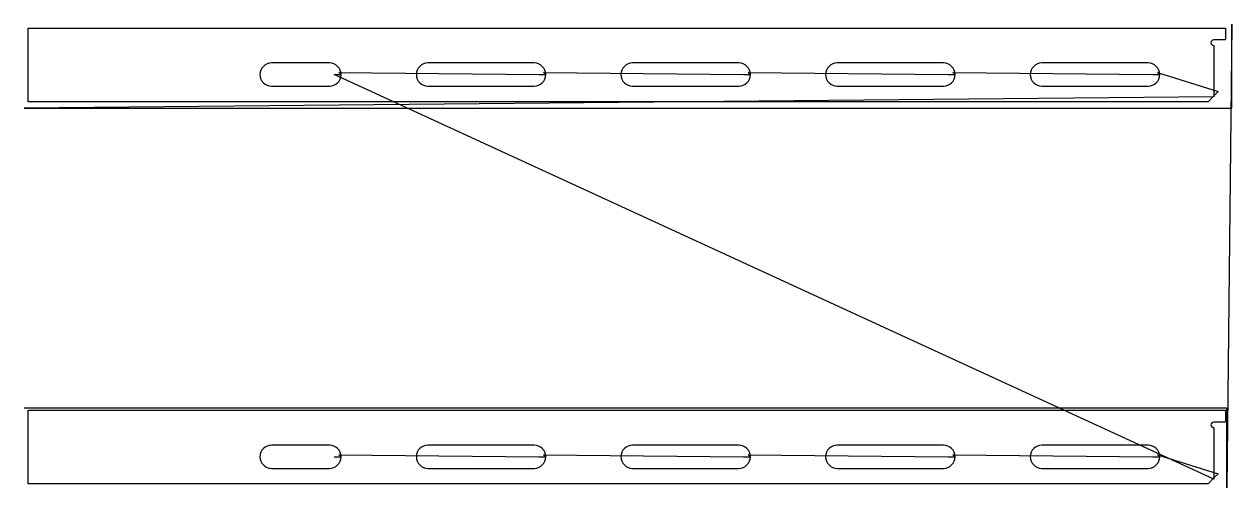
# Model space of a CAD drawing. Header units: metres. Extents: x 0 to 6255, y 0 to 2400.
import ezdxf

# ---------------------------------------------------------------- set-up
doc = ezdxf.new("R2010")
doc.units = ezdxf.units.M

msp = doc.modelspace()

# ---------------------------------------------------------------- linework, layer by layer
at = {"layer": 'TOOL_0'}
for p, q in [((20, 1998.5), (20, 2380)), ((20, 2380), (6222.5, 2380)), ((6222.5, 2380), (6222.5, 2322.368)), ((6255.042, 2400), (6229.607, 0)), ((6255.042, 2399), (6255.042, 2400)), ((6255.042, 1965.221), (6255.042, 2399)), ((6218.632, 2318.5), (6161.25, 2318.5)), ((6222.5, 2322.368), (6218.632, 2318.5)), ((6161.25, 2290), (6162.5, 2290)), ((6162.5, 2290), (6162.5, 2029.439)), ((1581.25, 2199.25), (1281.25, 2199.25)), ((2641.25, 2199.25), (2091.25, 2199.25)), ((3701.25, 2199.25), (3151.25, 2199.25)), ((4761.25, 2199.25), (4211.25, 2199.25)), ((5821.25, 2199.25), (5271.25, 2199.25)), ((6162.5, 45.624), (1606.25, 2139.25)), ((1606.25, 2139.25), (1641.25, 2139.25)), ((1641.25, 2139.25), (1630.643, 2149.857)), ((1630.643, 2149.857), (2666.25, 2139.25)), ((2666.25, 2139.25), (2701.25, 2139.25)), ((2701.25, 2139.25), (2690.643, 2149.857)), ((2690.643, 2149.857), (3726.25, 2139.25)), ((3726.25, 2139.25), (3761.25, 2139.25)), ((3761.25, 2139.25), (3750.643, 2149.857)), ((3750.643, 2149.857), (4786.25, 2139.25)), ((4786.25, 2139.25), (4821.25, 2139.25)), ((4821.25, 2139.25), (4810.643, 2149.857)), ((4810.643, 2149.857), (5846.25, 2139.25)), ((5846.25, 2139.25), (5881.25, 2139.25)), ((5881.25, 2139.25), (5870.643, 2149.857)), ((5870.643, 2149.857), (6183.671, 2051.387)), ((1281.25, 2079.25), (1581.25, 2079.25)), ((2091.25, 2079.25), (2641.25, 2079.25)), ((3151.25, 2079.25), (3701.25, 2079.25)), ((4211.25, 2079.25), (4761.25, 2079.25)), ((5271.25, 2079.25), (5821.25, 2079.25)), ((6162.5, 2024.074), (0, 1965.221)), ((6162.5, 2029.439), (6131.561, 1998.5)), ((6183.671, 2051.387), (6162.5, 2029.439)), ((6162.5, 2029.439), (6162.5, 2024.074)), ((0, 1965.221), (1, 1965.221)), ((1, 1965.221), (0, 1965.221)), ((0, 1965.221), (1, 1965.221)), ((1, 1965.221), (6255.042, 1965.221)), ((6131.561, 1998.5), (20, 1998.5)), ((1, 412.881), (0, 412.881)), ((6229.607, 412.881), (1, 412.881)), ((20, 20.001), (20, 401.501)), ((20, 401.501), (6222.5, 401.501)), ((6222.5, 401.501), (6222.5, 343.869)), ((6229.607, 1), (6229.607, 412.881)), ((6218.632, 340.001), (6161.25, 340.001)), ((6222.5, 343.869), (6218.632, 340.001)), ((6161.25, 311.501), (6162.5, 311.501)), ((6162.5, 311.501), (6162.5, 50.94)), ((1581.25, 220.751), (1281.25, 220.751)), ((2641.25, 220.751), (2091.25, 220.751)), ((3701.25, 220.751), (3151.25, 220.751)), ((4761.25, 220.751), (4211.25, 220.751)), ((5821.25, 220.751), (5271.25, 220.751)), ((1606.25, 160.751), (1641.25, 160.751)), ((1641.25, 160.751), (1630.643, 171.358)), ((1630.643, 171.358), (2666.25, 160.751)), ((2666.25, 160.751), (2701.25, 160.751)), ((2701.25, 160.751), (2690.643, 171.358)), ((2690.643, 171.358), (3726.25, 160.751)), ((3726.25, 160.751), (3761.25, 160.751)), ((3761.25, 160.751), (3750.643, 171.358)), ((3750.643, 171.358), (4786.25, 160.751)), ((4786.25, 160.751), (4821.25, 160.751)), ((4821.25, 160.751), (4810.643, 171.358)), ((4810.643, 171.358), (5846.25, 160.751)), ((5846.25, 160.751), (5881.25, 160.751)), ((5881.25, 160.751), (5870.643, 171.358)), ((5870.643, 171.358), (6184.237, 73.294)), ((1281.25, 100.751), (1581.25, 100.751)), ((2091.25, 100.751), (2641.25, 100.751)), ((3151.25, 100.751), (3701.25, 100.751)), ((4211.25, 100.751), (4761.25, 100.751)), ((5271.25, 100.751), (5821.25, 100.751)), ((6184.237, 73.294), (6162.5, 50.94)), ((6131.561, 20.001), (20, 20.001)), ((6162.5, 50.94), (6131.561, 20.001)), ((6162.5, 50.94), (6162.5, 45.624)), ((6229.607, 0), (6229.607, 1)), ((6229.607, 1), (6229.607, 0)), ((6229.607, 0), (6229.607, 1))]:
    msp.add_line(p, q, dxfattribs=at)
for centre, radius, start, end in [((6161.25, 2304.25), 14.25, 90, 270), ((1281.25, 2139.25), 60, 90, 270), ((1581.25, 2139.25), 60, 0, 90), ((2091.25, 2139.25), 60, 90, 270), ((2641.25, 2139.25), 60, 0, 90), ((3151.25, 2139.25), 60, 90, 270), ((3701.25, 2139.25), 60, 0, 90), ((4211.25, 2139.25), 60, 90, 270), ((4761.25, 2139.25), 60, 0, 90), ((5271.25, 2139.25), 60, 90, 270), ((5821.25, 2139.25), 60, 0, 90), ((1581.25, 2139.25), 60, 270, 0), ((2641.25, 2139.25), 60, 270, 0), ((3701.25, 2139.25), 60, 270, 0), ((4761.25, 2139.25), 60, 270, 0), ((5821.25, 2139.25), 60, 270, 0), ((6161.25, 325.751), 14.25, 90, 270), ((1281.25, 160.751), 60, 90, 270), ((1581.25, 160.751), 60, 0, 90), ((2091.25, 160.751), 60, 90, 270), ((2641.25, 160.751), 60, 0, 90), ((3151.25, 160.751), 60, 90, 270), ((3701.25, 160.751), 60, 0, 90), ((4211.25, 160.751), 60, 90, 270), ((4761.25, 160.751), 60, 0, 90), ((5271.25, 160.751), 60, 90, 270), ((5821.25, 160.751), 60, 0, 90), ((1581.25, 160.751), 60, 270, 0), ((2641.25, 160.751), 60, 270, 0), ((3701.25, 160.751), 60, 270, 0), ((4761.25, 160.751), 60, 270, 0), ((5821.25, 160.751), 60, 270, 0)]:
    msp.add_arc(centre, radius, start, end, dxfattribs=at)

doc.saveas('drawing.dxf')
